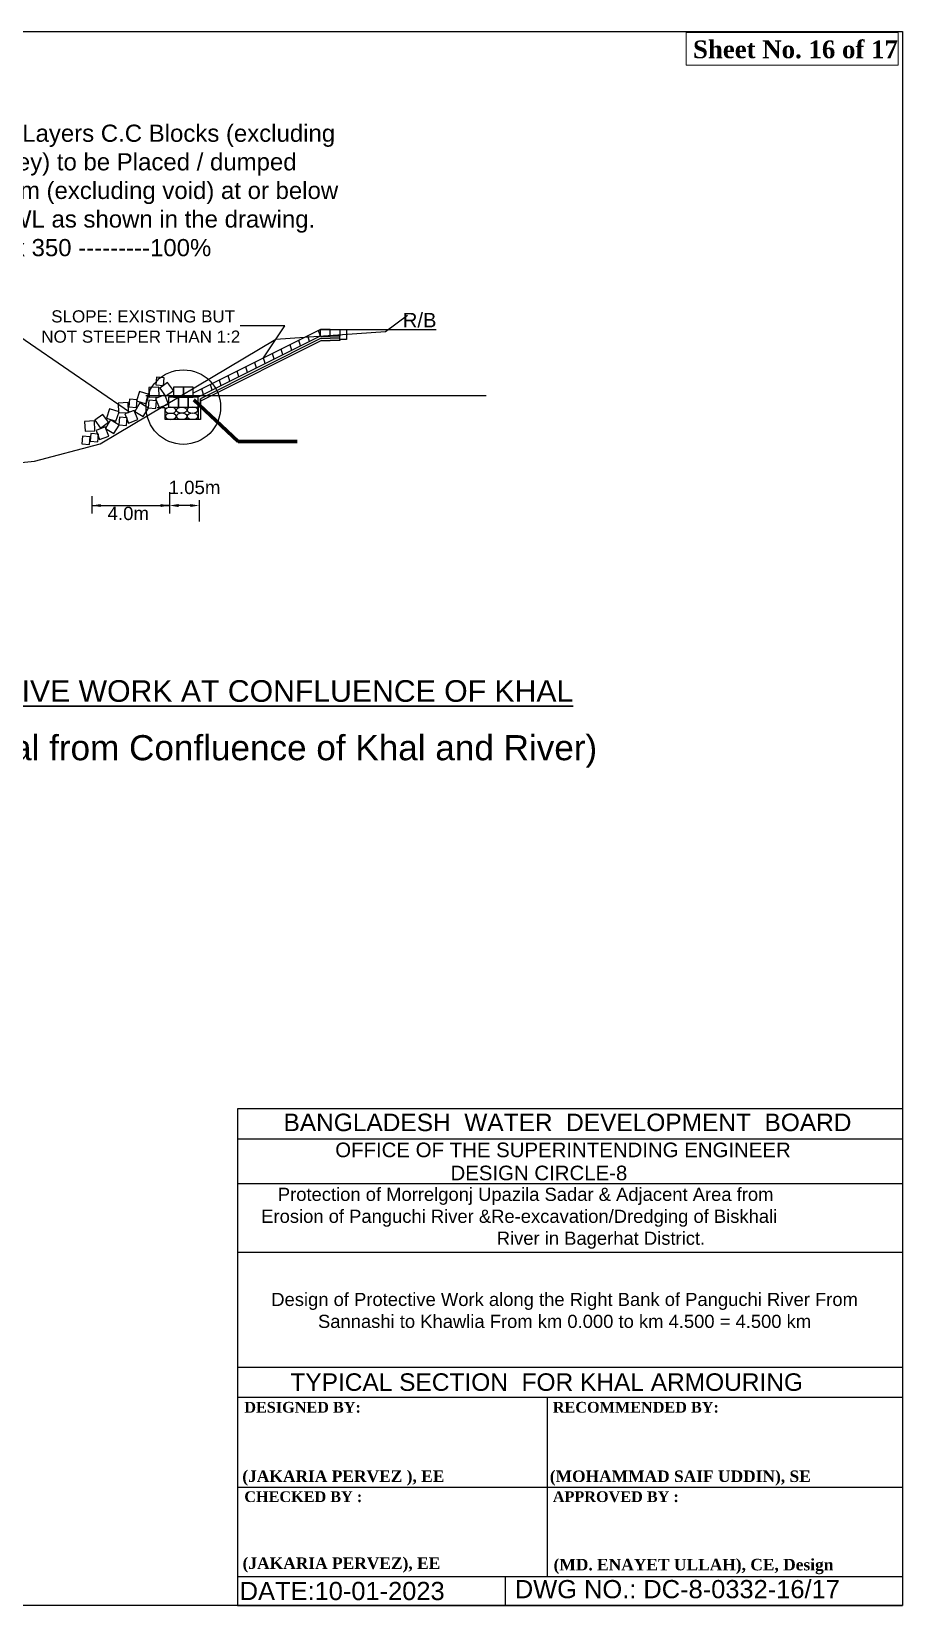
# Model space of a CAD drawing. Header units: inches. Extents: x 89000 to 337533, y -10828 to 570.
# Drawn here: x 316646 to 320616, y -9851 to -2677 of the extents above; entities that cross this region are included whole.
import ezdxf
from ezdxf.enums import TextEntityAlignment as Align

# ---------------------------------------------------------------- set-up
doc = ezdxf.new("R2010")
doc.units = ezdxf.units.IN
doc.header["$LTSCALE"] = 7
doc.header["$MEASUREMENT"] = 0
doc.layers.add('LINE', color=7, linetype='Continuous')
doc.styles.add('Kazi_T_H', font='timesbd.ttf')
doc.styles.get("Standard").update_dxf_attribs({"font": 'arial.ttf'})
doc.dimstyles.get("Standard").update_dxf_attribs({"dimtxt": 0.18, "dimasz": 0.18, "dimexe": 0.18, "dimexo": 0.0625, "dimgap": 0.09, "dimtad": 0, "dimtih": 1, "dimtoh": 1, "dimdec": 4, "dimzin": 0, "dimdsep": 46, "dimtxsty": 'Standard', "dimcen": 0.09, "dimadec": 0, "dimazin": 0, "dimtfac": 1, "dimtdec": 4, "dimtofl": 0, "dimtmove": 0, "dimatfit": 3, "dimfxl": 1, "dimtolj": 1, "dimtzin": 0, "dimarcsym": 0})

msp = doc.modelspace()

# ---------------------------------------------------------------- hatches: boundary and pattern name
at = {"linetype": 'Continuous', "lineweight": -3, "ltscale": 0.5}
h = msp.add_hatch(dxfattribs=at)
h.set_pattern_fill('JIS_RC_10', color=0, scale=100, style=0)
h.set_pattern_definition([(135, (366003.2, 60034.1), (707.107, 707.107), []), (135, (365930.7, 60034.1), (707.107, 707.107), []), (135, (365858.2, 60034.1), (707.107, 707.107), [])])
edge = h.paths.add_edge_path()
edge.add_ellipse((317330.29941, -4403.07526), major_axis=(24.45533, 0), ratio=0.5608000875, start_angle=0, end_angle=360)

# ---------------------------------------------------------------- linework, layer by layer
at = {"color": 0, "linetype": 'Continuous', "lineweight": -3, "ltscale": 0.5}
for p, q in [((317962.6913, -4035.37946), (317382.99676, -4325.22673)), ((317964.47304, -4064.48859), (317405.54362, -4343.9533)), ((317966.55349, -4075.37946), (317415.43144, -4350.94049)), ((317967.63534, -4085.37946), (317415.43144, -4361.48142)), ((317872.54702, -4110.4516), (317864.4973, -4084.47646)), ((317872.54702, -4110.4516), (317864.4973, -4084.47646)), ((317912.79625, -4090.32699), (317904.74653, -4064.35185)), ((317912.79625, -4090.32699), (317904.74653, -4064.35185)), ((317962.6913, -4065.37946), (317954.64158, -4039.40432)), ((317962.6913, -4035.37946), (318489.59448, -4035.37946)), ((318006.69195, -4035.37946), (317962.6913, -4035.37946)), ((317962.6913, -4065.37946), (317962.6913, -4035.37946)), ((317962.6913, -4065.37946), (318006.69195, -4065.37946)), ((317966.55349, -4075.37946), (318006.69195, -4075.37946)), ((317967.63534, -4085.37946), (318006.69195, -4085.37946)), ((317986.55349, -4065.37946), (317986.23694, -4065.53774)), ((318006.69195, -4065.37946), (318006.69195, -4035.37946)), ((318006.69195, -4035.37946), (318081.69195, -4035.37946)), ((318051.69195, -4065.37946), (318006.69195, -4065.37946)), ((318051.69195, -4075.37946), (318006.69195, -4075.37946)), ((318051.69195, -4085.37946), (318006.69195, -4085.37946)), ((318051.69195, -4035.37946), (318051.69195, -4065.37946)), ((318051.69195, -4080.37946), (318051.69195, -4065.37946)), ((318081.69195, -4080.37946), (318051.69195, -4080.37946)), ((318051.69195, -4080.37946), (318051.69195, -4085.37946)), ((318081.69195, -4035.37946), (318081.69195, -4080.37946)), ((317751.79935, -4170.82544), (317743.74963, -4144.8503)), ((317792.04858, -4150.70082), (317783.99886, -4124.72568)), ((317832.2978, -4130.57621), (317824.24808, -4104.60107)), ((317832.2978, -4130.57621), (317824.24808, -4104.60107)), ((317590.80246, -4251.32388), (317582.75274, -4225.34874)), ((317631.05168, -4231.19927), (317623.00196, -4205.22413)), ((317671.30091, -4211.07466), (317663.25119, -4185.09952)), ((317671.30091, -4211.07466), (317663.25119, -4185.09952)), ((317711.55013, -4190.95005), (317703.50041, -4164.97491)), ((317470.05479, -4311.69772), (317462.00507, -4285.72258)), ((317510.30401, -4291.57311), (317502.25429, -4265.59797)), ((317510.30401, -4291.57311), (317502.25429, -4265.59797)), ((317550.55324, -4271.4485), (317542.50351, -4245.47336)), ((317166.46569, -4335.83465), (318718.02149, -4335.83465)), ((317415.54362, -4388.95315), (317415.43144, -4350.94049)), ((317415.43144, -4350.94049), (317415.43144, -4445.42576)), ((317429.80556, -4331.82233), (317421.75584, -4305.84719)), ((317255.38, -4392.13644), (317218.79982, -4392.13644)), ((317255.38, -4445.42576), (317255.38, -4392.13644)), ((317415.43144, -4445.42576), (317255.38, -4445.42576)), ((317405.54362, -4388.95315), (317405.54362, -4445.42576)), ((317415.43144, -4388.95315), (317415.54362, -4388.95315)), ((316920.9756, -4795.43177), (316920.9756, -4874.06149)), ((317275.24101, -4776.37864), (317275.24101, -4874.06149)), ((316920.9756, -4837.66149), (317275.24101, -4837.66149)), ((317275.24101, -4837.66149), (317234.49101, -4837.66149)), ((317369.49056, -4837.66149), (317315.99101, -4837.66149)), ((317410.24056, -4812.91632), (317410.24056, -4909.87107))]:
    msp.add_line(p, q, dxfattribs=at)
at = {"color": 0, "lineweight": -3, "ltscale": 0.5}
for p in [(320615.92561, -7586.81026), (317584.27546, -9850.83942)]:
    msp.add_line(p, (320615.92561, -9850.83942), dxfattribs=at)
at = {"color": 0, "linetype": 'Continuous', "lineweight": -3, "ltscale": 0.5}
for points in [[(314159.52932, -3946.83465), (314259.52932, -3978.83465), (314559.52932, -4078.83465), (314959.52932, -4258.83465), (315359.52932, -4500.83465), (315659.52932, -4565.83465), (315759.52932, -4595.83465), (316159.52932, -4640.83465), (316459.52932, -4655.83465), (316659.52932, -4635.83465), (316959.52932, -4555.83465), (317759.52932, -4078.83465), (318259.52932, -4043.83465), (318359.52932, -3969.83465)], [(317225.86276, -4297.54502), (317180.90414, -4299.4745), (317182.83362, -4344.43311), (317227.79223, -4342.50364), (317225.86276, -4297.54502)], [(317247.93328, -4290.18978), (317250.99501, -4255.32396), (317216.12918, -4252.26223), (317213.06746, -4287.12806), (317247.93328, -4290.18978)], [(317266.39415, -4276.91888), (317230.03558, -4303.43406), (317256.55077, -4339.79262), (317292.90933, -4313.27744), (317266.39415, -4276.91888)], [(317337.99691, -4298.95345), (317292.99706, -4298.95345), (317292.99706, -4343.9533), (317337.99691, -4343.9533), (317337.99691, -4298.95345)], [(317382.99676, -4298.95345), (317337.99691, -4298.95345), (317337.99691, -4343.9533), (317382.99676, -4343.9533), (317382.99676, -4298.95345)], [(317086.01937, -4368.59212), (317041.06075, -4370.5216), (317042.99023, -4415.48021), (317087.94885, -4413.55074), (317086.01937, -4368.59212)], [(317123.89898, -4390.99038), (317126.96071, -4356.12455), (317092.09488, -4353.06283), (317089.03315, -4387.92866), (317123.89898, -4390.99038)], [(317140.13449, -4370.07726), (317116.93555, -4408.63642), (317155.49471, -4431.83537), (317178.69365, -4393.27621), (317140.13449, -4370.07726)], [(317138.68313, -4317.22129), (317124.94152, -4360.07182), (317167.79205, -4373.81343), (317181.53366, -4330.9629), (317138.68313, -4317.22129)], [(317213.02259, -4395.17177), (317216.08432, -4360.30595), (317181.21849, -4357.24422), (317178.15677, -4392.11005), (317213.02259, -4395.17177)], [(317211.49316, -4349.21145), (317227.65356, -4391.20956), (317269.65167, -4375.04916), (317253.49127, -4333.05105), (317211.49316, -4349.21145)], [(317315.54392, -4343.9533), (317270.54407, -4343.9533), (317270.54407, -4388.95315), (317315.54392, -4388.95315), (317315.54392, -4343.9533)], [(317360.54377, -4343.9533), (317315.54392, -4343.9533), (317315.54392, -4388.95315), (317360.54377, -4388.95315), (317360.54377, -4343.9533)], [(317405.54362, -4343.9533), (317360.54377, -4343.9533), (317360.54377, -4388.95315), (317405.54362, -4388.95315), (317405.54362, -4343.9533)], [(316970.89829, -4422.04811), (316934.53973, -4448.5633), (316961.05491, -4484.92186), (316997.41347, -4458.40668), (316970.89829, -4422.04811)], [(317001.88098, -4396.77029), (316988.13937, -4439.62082), (317030.9899, -4453.36244), (317044.73152, -4410.5119), (317001.88098, -4396.77029)], [(317079.25785, -4472.89849), (317082.31957, -4438.03266), (317047.45375, -4434.97094), (317044.39202, -4469.83676), (317079.25785, -4472.89849)], [(317071.64977, -4420.25855), (317087.81017, -4462.25666), (317129.80829, -4446.09626), (317113.64789, -4404.09815), (317071.64977, -4420.25855)], [(316933.01647, -4452.02635), (316888.05785, -4453.95583), (316889.98733, -4498.91444), (316934.94594, -4496.98497), (316933.01647, -4452.02635)], [(316947.67036, -4547.92897), (316950.73209, -4513.06315), (316915.86626, -4510.00142), (316912.80453, -4544.86725), (316947.67036, -4547.92897)], [(316940.06228, -4495.28904), (316956.22268, -4537.28715), (316998.2208, -4521.12675), (316982.0604, -4479.12864), (316940.06228, -4495.28904)], [(317006.36975, -4447.80398), (316983.1708, -4486.36314), (317021.72997, -4509.56208), (317044.92891, -4471.00292), (317006.36975, -4447.80398)], [(316909.69492, -4559.22674), (316912.75664, -4524.36092), (316877.89081, -4521.29919), (316874.82909, -4556.16502), (316909.69492, -4559.22674)]]:
    msp.add_lwpolyline(points, dxfattribs=at)
msp.add_circle((317338.04384, -4388.95315), 169.80215, dxfattribs=at)
at = {"color": 0, "linetype": 'Continuous', "lineweight": -3, "ltscale": 0.5, "extrusion": (0, 0, -1)}
for centre in [(317280.14131, -4403.70904), (317280.77772, -4431.60947), (317330.93583, -4430.97569), (317379.50418, -4402.75837), (317380.1406, -4430.6588)]:
    msp.add_ellipse(centre, major_axis=(-24.751, 0), ratio=0.5541008648, dxfattribs=at)
at = {"color": 0, "linetype": 'Continuous', "lineweight": -3, "ltscale": 0.5}
msp.add_ellipse((317330.29941, -4403.07526), major_axis=(24.45533, 0), ratio=0.5608000875, dxfattribs=at)
for points in [[(316961.7256, -4830.86982), (316961.7256, -4844.45315), (316920.9756, -4837.66149)], [(317234.49101, -4830.86982), (317234.49101, -4844.45315), (317275.24101, -4837.66149)], [(317315.99101, -4830.86982), (317315.99101, -4844.45315), (317275.24101, -4837.66149)], [(317369.49056, -4830.86982), (317369.49056, -4844.45315), (317410.24056, -4837.66149)]]:
    msp.add_solid(points, dxfattribs=at)
at = {"layer": 'LINE', "color": 0, "linetype": 'ByBlock', "lineweight": -3, "ltscale": 0.5}
for p, q in [((320615.92561, -7586.81026), (317584.27546, -7586.81026)), ((317584.27546, -7586.81026), (317584.27546, -9850.83942)), ((320615.92561, -7725.57885), (317584.27546, -7725.57885)), ((320615.92561, -7928.86922), (317584.27546, -7928.86922)), ((320615.92561, -8242.17002), (317584.27546, -8242.17002)), ((320615.92561, -8765.87097), (317584.27546, -8765.87097)), ((320615.92561, -8903.29176), (317584.27546, -8903.29176)), ((318997.54429, -9718.08699), (318997.54429, -8903.29176)), ((317584.27546, -9310.68938), (320615.92561, -9310.68938)), ((317584.27546, -9718.08699), (320615.92561, -9718.08699)), ((318806.13461, -9850.83942), (318806.13461, -9718.08699))]:
    msp.add_line(p, q, dxfattribs=at)
msp.add_lwpolyline([(310198.28457, -2677.17268), (320615.92561, -2677.17268), (320615.92561, -9850.83942), (310198.28457, -9850.83942)], close=True, dxfattribs=at)
at = {"layer": 'LINE', "color": 7, "lineweight": 13, "ltscale": 0.5}
msp.add_lwpolyline([(320596.2497, -2682.03792), (319629.55288, -2682.03792), (319629.55288, -2830.79681), (320596.2497, -2830.79681)], close=True, dxfattribs=at)

# ---------------------------------------------------------------- texts
at = {"color": 7, "lineweight": 30, "ltscale": 0.18, "attachment_point": 1}
for s, insert, char_height, width in [('{\\LTYPICAL X-SECTION FOR ARMOURING OF PROTECTIVE WORK AT CONFLUENCE OF KHAL}', (313092.32278, -5633.63705), 98.488466, 6577.0551608), ('(Limit of Wprk: To be Extended 20m towards Khal from Confluence of Khal and River)', (313152.71494, -5884.03706), 114.5014632, 6118.5201198)]:
    msp.add_mtext(s, dxfattribs=dict(at, insert=insert, char_height=char_height, width=width))
at = {"attachment_point": 5}
for s, insert, char_height, width in [('          {\\H1.333x;        \\C7;Protection of Morrelgonj Upazila Sadar & Adjacent Area from \\P             Erosion of Panguchi River &Re-excavation/Dredging of Biskhali\\P                                             River in Bagerhat District.}', (318717.6705, -8085.91826), 45, 2800), ('Design of Protective Work along the Right Bank of Panguchi River From Sannashi to Khawlia From km 0.000 to km 4.500 = 4.500 km', (319075.59778, -8506.24778), 60, 2700)]:
    msp.add_mtext(s, dxfattribs=dict(at, insert=insert, char_height=char_height, width=width))
at = {"layer": 'LINE', "color": 0, "linetype": 'ByBlock', "lineweight": -3, "ltscale": 0.5}
for s, height, p in [('1.05m', 60.774145, (317270.95409, -4785.33713)), ('4.0m', 60.774145, (316992.68029, -4903.89001)), ('DATE:10-01-2023 ', 82.9702674, (317594.82344, -9826.19124)), ('DWG NO.: DC-8-0332-16/17', 82.9702674, (318848.91789, -9817.65131))]:
    msp.add_text(s, height=height, dxfattribs=at).set_placement(p)
for s, height, p in [('BANGLADESH  WATER  DEVELOPMENT  BOARD', 79.7849346, (319088.87344, -7688.80604)), ('OFFICE OF THE SUPERINTENDING ENGINEER', 66.5457805, (319068.33252, -7807.57445)), ('DESIGN CIRCLE-8', 66.5457805, (318958.56101, -7912.68871))]:
    msp.add_text(s, height=height, dxfattribs=at).set_placement(p, align=Align.CENTER)
at = {"layer": 'LINE', "lineweight": 50, "ltscale": 0.5}
msp.add_text('TYPICAL SECTION  FOR KHAL ARMOURING', height=79.8549366, dxfattribs=at).set_placement((318994.01549, -8872.49425), align=Align.CENTER)
at = {"layer": 'LINE', "color": 0, "linetype": 'ByBlock', "lineweight": -3, "ltscale": 0.5, "style": 'Kazi_T_H'}
for s, p in [('DESIGNED BY:', (317615.78556, -8971.73456)), ('RECOMMENDED BY:', (319021.98815, -8971.73456)), ('CHECKED BY :', (317615.78556, -9379.13218)), ('APPROVED BY :', (319021.98815, -9379.13218))]:
    msp.add_text(s, height=48.8877138, dxfattribs=at).set_placement(p)
at = {"layer": 'LINE', "lineweight": 50, "ltscale": 0.5, "style": 'Kazi_T_H'}
for s, p in [('(JAKARIA PERVEZ ), EE', (317606.77477, -9287.5925)), ('(MOHAMMAD SAIF UDDIN), SE ', (319008.37566, -9287.88146)), ('(JAKARIA PERVEZ), EE', (317608.00715, -9684.07933)), ('(MD. ENAYET ULLAH), CE, Design ', (319025.4787, -9690.62025))]:
    msp.add_text(s, height=52.5045341, dxfattribs=at).set_placement(p)
at = {"layer": 'LINE', "color": 7, "lineweight": 13, "ltscale": 0.5, "insert": (319661.02618, -2718.16204), "char_height": 80.9372476, "width": 1000.5631354, "attachment_point": 1}
msp.add_mtext('{\\fTimes New Roman|b1|i0|c0|p18;Sheet No. 16 of 17}', dxfattribs=at)
at = {"layer": 'LINE', "color": 0, "linetype": 'ByBlock', "lineweight": -3, "ltscale": 0.5, "insert": (316051.31214, -3101.71732), "char_height": 78.1767752, "width": 2321.3521961, "attachment_point": 1}
msp.add_mtext('Assorted 2 Layers C.C Blocks (excluding Blocks at key) to be Placed / dumped \\P@ 2.00 m³/m (excluding void) at or below Working LWL as shown in the drawing. \\P350 x 350 x 350 ---------100%\\P ', dxfattribs=at)
at = {"layer": 'LINE', "color": 0, "linetype": 'ByBlock', "lineweight": -3, "ltscale": 0.5}
for s, insert, char_height, attachment_point in [(' SLOPE: EXISTING BUT\\PNOT STEEPER THAN 1:2', (317143.99587, -3947.87523), 55.3628072, 2), ('R/B', (318338.3503, -3959.82548), 65.828823, 1)]:
    msp.add_mtext(s, dxfattribs=dict(at, insert=insert, char_height=char_height, attachment_point=attachment_point))

# ---------------------------------------------------------------- leaders
at = {"color": 0, "linetype": 'Continuous', "lineweight": -3, "ltscale": 0.5}
for points in [[(317092.64883, -4412.17835), (315708.29423, -3461.10991), (315707.67291, -3456.63463)], [(317703.50041, -4164.97491), (317799.79287, -4019.19325), (317597.69234, -4019.19325)]]:
    msp.add_leader(points, dimstyle='Standard', override={"dimgap": 0.09, "dimtad": 0, "dimfxl": 0.15, "dimfxlon": 1}, dxfattribs=at)
at = {"layer": 'LINE', "color": 7, "lineweight": 13, "ltscale": 0.5}
msp.add_leader([(317385.18248, -4356.39905), (317587.24057, -4546.24476), (317857.06737, -4546.24476)], dimstyle='Standard', override={"dimtxt": 0.9, "dimasz": 0.7, "dimclrd": 7, "dimclre": 7, "dimclrt": 7, "dimlwd": 65535, "dimlwe": 65535}, dxfattribs=at)

doc.saveas('drawing.dxf')
